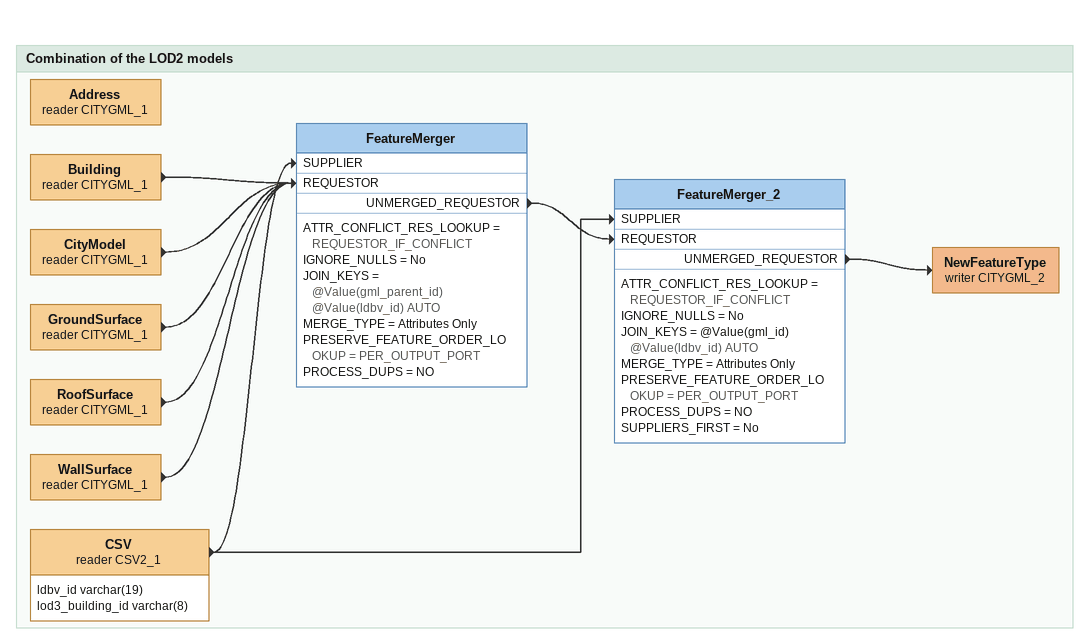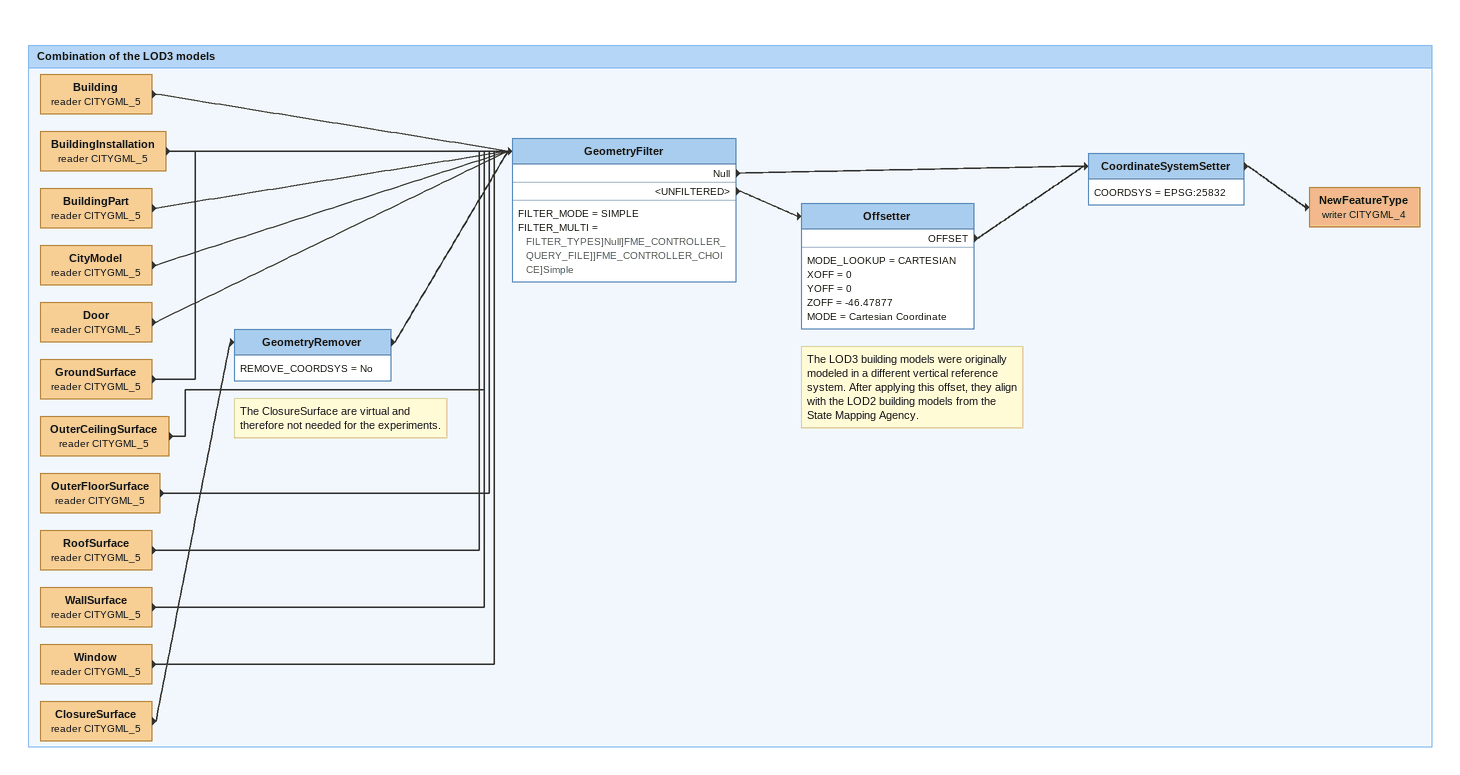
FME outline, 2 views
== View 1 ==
Bookmark: Combination of the LOD2 models
Address (reader CITYGML_1)
Building (reader CITYGML_1)
    -> FeatureMerger [REQUESTOR]
CityModel (reader CITYGML_1)
    -> FeatureMerger [REQUESTOR]
GroundSurface (reader CITYGML_1)
    -> FeatureMerger [REQUESTOR]
RoofSurface (reader CITYGML_1)
    -> FeatureMerger [REQUESTOR]
WallSurface (reader CITYGML_1)
    -> FeatureMerger [REQUESTOR]
CSV (reader CSV2_1)
    attributes: ldbv_id varchar(19), lod3_building_id varchar(8)
    -> FeatureMerger [SUPPLIER]
    -> FeatureMerger_2 [SUPPLIER]
FeatureMerger
    ATTR_CONFLICT_RES_LOOKUP = REQUESTOR_IF_CONFLICT
    IGNORE_NULLS = No
    JOIN_KEYS = @Value(gml_parent_id) @Value(ldbv_id) AUTO
    MERGE_TYPE = Attributes Only
    PRESERVE_FEATURE_ORDER_LOOKUP = PER_OUTPUT_PORT
    PROCESS_DUPS = NO
    UNMERGED_REQUESTOR -> FeatureMerger_2 [REQUESTOR]
FeatureMerger_2
    ATTR_CONFLICT_RES_LOOKUP = REQUESTOR_IF_CONFLICT
    IGNORE_NULLS = No
    JOIN_KEYS = @Value(gml_id) @Value(ldbv_id) AUTO
    MERGE_TYPE = Attributes Only
    PRESERVE_FEATURE_ORDER_LOOKUP = PER_OUTPUT_PORT
    PROCESS_DUPS = NO
    SUPPLIERS_FIRST = No
    UNMERGED_REQUESTOR -> NewFeatureType (writer CITYGML_2)
NewFeatureType (writer CITYGML_2)

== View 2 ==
Bookmark: Combination of the LOD3 models
BuildingInstallation (reader CITYGML_5)
    -> GeometryFilter
OuterCeilingSurface (reader CITYGML_5)
    -> GeometryFilter
OuterFloorSurface (reader CITYGML_5)
    -> GeometryFilter
Building (reader CITYGML_5)
    -> GeometryFilter
BuildingPart (reader CITYGML_5)
    -> GeometryFilter
CityModel (reader CITYGML_5)
    -> GeometryFilter
Door (reader CITYGML_5)
    -> GeometryFilter
GroundSurface (reader CITYGML_5)
    -> GeometryFilter
RoofSurface (reader CITYGML_5)
    -> GeometryFilter
WallSurface (reader CITYGML_5)
    -> GeometryFilter
Window (reader CITYGML_5)
    -> GeometryFilter
ClosureSurface (reader CITYGML_5)
    -> GeometryRemover
Note: The ClosureSurface are virtual and therefore not needed for the experiments.
GeometryRemover
    REMOVE_COORDSYS = No
    -> GeometryFilter
GeometryFilter
    FILTER_MODE = SIMPLE
    FILTER_MULTI = FILTER_TYPES]Null]FME_CONTROLLER_QUERY_FILE]]FME_CONTROLLER_CHOICE]Simple
    Null -> CoordinateSystemSetter
    <UNFILTERED> -> Offsetter
Note: The LOD3 building models were originally modeled in a different vertical reference system. After applying this offset, they align with the LOD2 building models from the State Mapping Agency.
Offsetter
    MODE_LOOKUP = CARTESIAN
    XOFF = 0
    YOFF = 0
    ZOFF = -46.47877
    MODE = Cartesian Coordinate
    OFFSET -> CoordinateSystemSetter
CoordinateSystemSetter
    COORDSYS = EPSG:25832
    -> NewFeatureType (writer CITYGML_4)
NewFeatureType (writer CITYGML_4)
